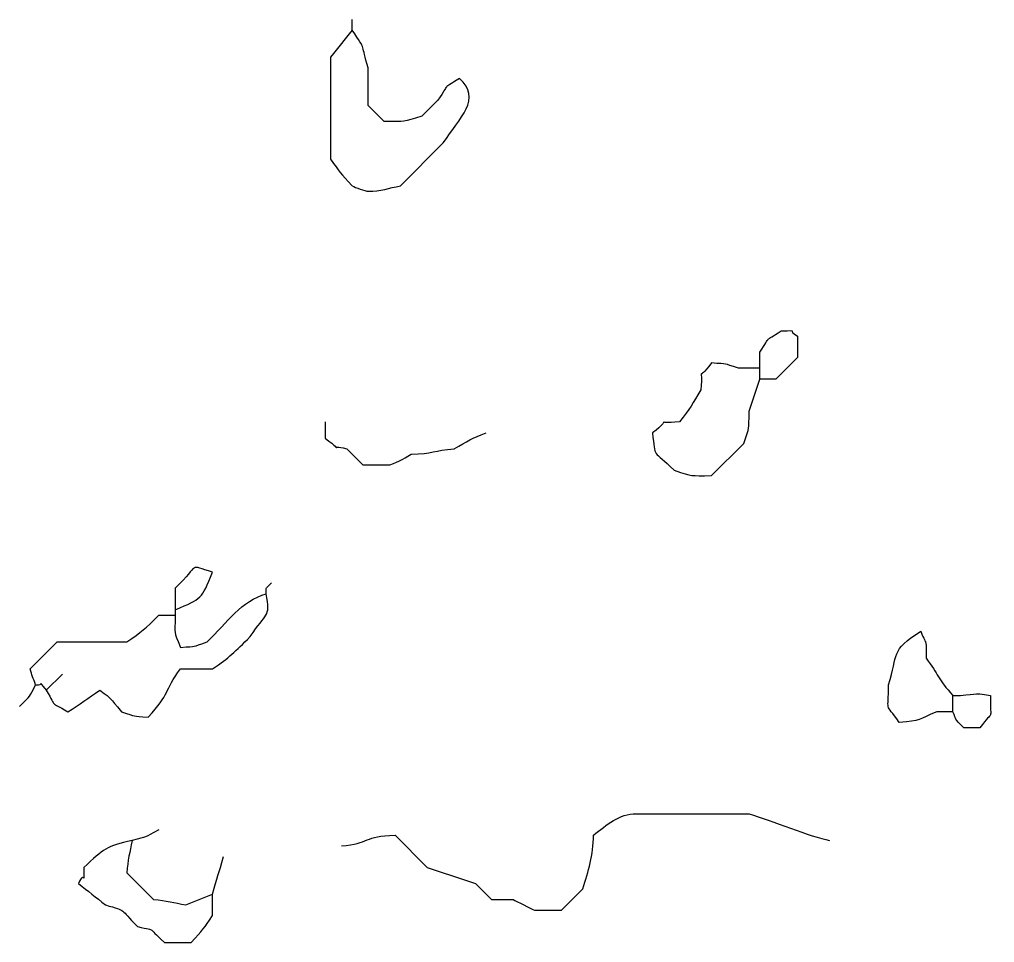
# Model space of a CAD drawing. Extents: x -149 to 150, y -212 to 234.
# Drawn here: x -43.27 to -27.88, y 75.28 to 89.84 of the extents above; entities that cross this region are included whole.
import ezdxf

# ---------------------------------------------------------------- set-up
doc = ezdxf.new("R2010")
doc.units = 0
doc.header["$MEASUREMENT"] = 0
doc.layers.add('EBENE_1', color=7, linetype='CONTINUOUS')

msp = doc.modelspace()

# ---------------------------------------------------------------- linework, layer by layer
at = {"layer": 'EBENE_1', "color": 250}
for points, knots in [([(-38.0206, 89.6752), (-38.149, 89.5161), (-38.2308, 89.4111), (-38.3592, 89.2518), (-38.3592, 89.2518), (-38.3592, 89.2518), (-38.3592, 87.6431), (-38.3592, 87.6431), (-38.3592, 87.6431), (-38.2213, 87.4369), (-38.2036, 87.4182), (-38.0206, 87.2199), (-38.0206, 87.2199), (-37.9656, 87.1947), (-37.8189, 87.1351), (-37.7667, 87.1352), (-37.7667, 87.1352), (-37.5636, 87.1352), (-37.4462, 87.1843), (-37.2586, 87.2199), (-37.2586, 87.2199), (-37.2586, 87.2199), (-36.5812, 87.8971), (-36.5812, 87.8971), (-36.5812, 87.8971), (-36.3261, 88.2874), (-35.9615, 88.5991), (-36.3272, 88.9132), (-36.3272, 88.9132), (-36.6222, 88.7202), (-36.4672, 88.8621), (-36.6659, 88.5745), (-36.6659, 88.5745), (-36.6659, 88.5745), (-36.9199, 88.3205), (-36.9199, 88.3205), (-36.9199, 88.3205), (-37.2337, 88.2188), (-37.1622, 88.2358), (-37.5126, 88.2358), (-37.5126, 88.2358), (-37.5126, 88.2358), (-37.7666, 88.4898), (-37.7666, 88.4898), (-37.7666, 88.4898), (-37.7666, 88.4898), (-37.7666, 89.0825), (-37.7666, 89.0825), (-37.7666, 89.0825), (-37.8919, 89.4689), (-37.7797, 89.3372), (-38.0206, 89.6752), (-38.0206, 89.6752), (-38.0206, 89.6752), (-38.0206, 89.8446), (-38.0206, 89.8446)], [0, 0, 0, 0, 0.0666667, 0.0666667, 0.0666667, 0.0666667, 0.1333333, 0.1333333, 0.1333333, 0.1333333, 0.2, 0.2, 0.2, 0.2, 0.2666667, 0.2666667, 0.2666667, 0.2666667, 0.3333333, 0.3333333, 0.3333333, 0.3333333, 0.4, 0.4, 0.4, 0.4, 0.4666667, 0.4666667, 0.4666667, 0.4666667, 0.5333333, 0.5333333, 0.5333333, 0.5333333, 0.6, 0.6, 0.6, 0.6, 0.6666667, 0.6666667, 0.6666667, 0.6666667, 0.7333333, 0.7333333, 0.7333333, 0.7333333, 0.8, 0.8, 0.8, 0.8, 0.8666667, 0.8666667, 0.8666667, 0.8666667, 1, 1, 1, 1]), ([(-30.9932, 84.8491), (-31.1855, 84.954), (-30.9409, 84.9339), (-31.2472, 84.9339), (-31.2472, 84.9339), (-31.5422, 84.7408), (-31.3873, 84.8828), (-31.5859, 84.5951), (-31.5859, 84.5951), (-31.5859, 84.5951), (-31.5859, 84.3411), (-31.5859, 84.3411), (-31.5859, 84.3411), (-31.5859, 84.3411), (-31.5859, 84.1718), (-31.5859, 84.1718), (-31.5859, 84.1718), (-31.5859, 84.1718), (-31.3319, 84.1719), (-31.3319, 84.1719), (-31.3319, 84.1719), (-31.3319, 84.1719), (-30.9933, 84.5105), (-30.9933, 84.5105), (-30.9933, 84.5105), (-30.9933, 84.5105), (-30.9932, 84.8491), (-30.9932, 84.8491)], [0, 0, 0, 0, 0.125, 0.125, 0.125, 0.125, 0.25, 0.25, 0.25, 0.25, 0.375, 0.375, 0.375, 0.375, 0.5, 0.5, 0.5, 0.5, 0.625, 0.625, 0.625, 0.625, 0.75, 0.75, 0.75, 0.75, 1, 1, 1, 1]), ([(-31.5859, 84.3411), (-31.5859, 84.3411), (-31.9246, 84.3412), (-31.9246, 84.3412), (-31.9246, 84.3412), (-32.1731, 84.4236), (-32.0804, 84.4052), (-32.348, 84.4258), (-32.348, 84.4258), (-32.5996, 84.0802), (-32.4738, 84.4433), (-32.5172, 84.0025), (-32.5172, 84.0025), (-32.6519, 83.7777), (-32.6833, 83.7131), (-32.8559, 83.4946), (-32.8559, 83.4946), (-33.2976, 83.4598), (-32.9394, 83.5674), (-33.2792, 83.3251), (-33.2792, 83.3251), (-33.2373, 82.8996), (-33.276, 83.0754), (-32.9406, 82.7325), (-32.9406, 82.7325), (-32.6269, 82.6308), (-32.6983, 82.6478), (-32.3479, 82.6478), (-32.3479, 82.6478), (-32.3479, 82.6478), (-31.8399, 83.1559), (-31.8399, 83.1559), (-31.8399, 83.1559), (-31.743, 83.4549), (-31.7625, 83.331), (-31.7553, 83.6638), (-31.7553, 83.6638), (-31.6966, 83.8334), (-31.6446, 84.0023), (-31.5859, 84.1718)], [0, 0, 0, 0, 0.0909091, 0.0909091, 0.0909091, 0.0909091, 0.1818182, 0.1818182, 0.1818182, 0.1818182, 0.2727273, 0.2727273, 0.2727273, 0.2727273, 0.3636364, 0.3636364, 0.3636364, 0.3636364, 0.4545455, 0.4545455, 0.4545455, 0.4545455, 0.5454545, 0.5454545, 0.5454545, 0.5454545, 0.6363636, 0.6363636, 0.6363636, 0.6363636, 0.7272727, 0.7272727, 0.7272727, 0.7272727, 0.8181818, 0.8181818, 0.8181818, 0.8181818, 1, 1, 1, 1]), ([(-38.4439, 83.4946), (-38.4439, 83.4946), (-38.4439, 83.2406), (-38.4439, 83.2406), (-38.4439, 83.2406), (-38.0956, 82.9652), (-38.4336, 83.1603), (-38.1053, 83.0712), (-38.1053, 83.0712), (-38.1053, 83.0712), (-37.8512, 82.8171), (-37.8512, 82.8171), (-37.8512, 82.8171), (-37.8512, 82.8171), (-37.4279, 82.8172), (-37.4279, 82.8172), (-37.4279, 82.8172), (-37.2444, 82.8832), (-37.2493, 82.892), (-37.0892, 82.9865), (-37.0892, 82.9865), (-36.7546, 82.9938), (-36.7241, 83.0472), (-36.4119, 83.0711), (-36.4119, 83.0711), (-36.1995, 83.1983), (-36.1312, 83.2341), (-35.904, 83.3252)], [0, 0, 0, 0, 0.125, 0.125, 0.125, 0.125, 0.25, 0.25, 0.25, 0.25, 0.375, 0.375, 0.375, 0.375, 0.5, 0.5, 0.5, 0.5, 0.625, 0.625, 0.625, 0.625, 0.75, 0.75, 0.75, 0.75, 1, 1, 1, 1]), ([(-40.8146, 80.5311), (-40.3829, 80.7137), (-40.4044, 80.6921), (-40.2219, 81.1238), (-40.2219, 81.1238), (-40.619, 81.2389), (-40.4056, 81.2698), (-40.8146, 80.8698), (-40.8146, 80.8698), (-40.8146, 80.8698), (-40.8146, 80.5311), (-40.8146, 80.5311), (-40.8146, 80.5311), (-40.8146, 80.5311), (-40.8147, 80.4465), (-40.8147, 80.4465), (-40.8147, 80.4465), (-40.8146, 80.0984), (-40.8423, 80.2282), (-40.7299, 79.9385), (-40.7299, 79.9385), (-40.4392, 79.9613), (-40.5773, 79.9354), (-40.3066, 80.0232), (-40.3066, 80.0232), (-39.9918, 80.3379), (-39.7677, 80.6723), (-39.3752, 80.7851), (-39.3752, 80.7851), (-39.3752, 80.9098), (-39.3951, 80.8499), (-39.2906, 80.9545)], [0, 0, 0, 0, 0.1111111, 0.1111111, 0.1111111, 0.1111111, 0.2222222, 0.2222222, 0.2222222, 0.2222222, 0.3333333, 0.3333333, 0.3333333, 0.3333333, 0.4444444, 0.4444444, 0.4444444, 0.4444444, 0.5555556, 0.5555556, 0.5555556, 0.5555556, 0.6666667, 0.6666667, 0.6666667, 0.6666667, 0.7777778, 0.7777778, 0.7777778, 0.7777778, 1, 1, 1, 1]), ([(-43.2699, 79.0072), (-43.0769, 79.2002), (-43.1269, 79.132), (-43.0159, 79.3458), (-43.0159, 79.3458), (-42.8473, 79.3325), (-43.0242, 79.4528), (-42.8466, 79.2612), (-42.8466, 79.2612), (-42.664, 78.9583), (-42.8107, 79.1051), (-42.5079, 78.9226), (-42.5079, 78.9226), (-42.3194, 79.0378), (-42.1885, 79.1458), (-41.9999, 79.2612), (-41.9999, 79.2612), (-41.795, 79.108), (-41.8577, 79.1595), (-41.6612, 78.9225), (-41.6612, 78.9225), (-41.4127, 78.8401), (-41.5056, 78.8585), (-41.238, 78.8379), (-41.238, 78.8379), (-40.891, 79.2135), (-40.9928, 79.2417), (-40.7299, 79.5998), (-40.7299, 79.5998), (-40.7299, 79.5998), (-40.2219, 79.5999), (-40.2219, 79.5999), (-40.2219, 79.5999), (-39.9558, 79.7797), (-39.8726, 79.8645), (-39.6292, 80.1079), (-39.6292, 80.1079), (-39.3776, 80.4928), (-39.3062, 80.3958), (-39.3752, 80.7851)], [0, 0, 0, 0, 0.0909091, 0.0909091, 0.0909091, 0.0909091, 0.1818182, 0.1818182, 0.1818182, 0.1818182, 0.2727273, 0.2727273, 0.2727273, 0.2727273, 0.3636364, 0.3636364, 0.3636364, 0.3636364, 0.4545455, 0.4545455, 0.4545455, 0.4545455, 0.5454545, 0.5454545, 0.5454545, 0.5454545, 0.6363636, 0.6363636, 0.6363636, 0.6363636, 0.7272727, 0.7272727, 0.7272727, 0.7272727, 0.8181818, 0.8181818, 0.8181818, 0.8181818, 1, 1, 1, 1]), ([(-43.0159, 79.3458), (-43.0514, 79.4459), (-43.0777, 79.5024), (-43.1006, 79.5998), (-43.1006, 79.5998), (-43.1006, 79.5998), (-42.6772, 80.0232), (-42.6772, 80.0232), (-42.6772, 80.0232), (-42.6772, 80.0232), (-41.5766, 80.0231), (-41.5766, 80.0231), (-41.5766, 80.0231), (-41.3387, 80.184), (-41.2913, 80.2286), (-41.0687, 80.4466), (-41.0687, 80.4466), (-41.0687, 80.4466), (-40.8147, 80.4465), (-40.8147, 80.4465)], [0, 0, 0, 0, 0.1666667, 0.1666667, 0.1666667, 0.1666667, 0.3333333, 0.3333333, 0.3333333, 0.3333333, 0.5, 0.5, 0.5, 0.5, 0.6666667, 0.6666667, 0.6666667, 0.6666667, 1, 1, 1, 1]), ([(-28.5379, 78.9226), (-28.5379, 78.9226), (-28.7919, 78.9225), (-28.7919, 78.9225), (-28.7919, 78.9225), (-29.0907, 78.8027), (-29.0445, 78.7794), (-29.3846, 78.7531), (-29.3846, 78.7531), (-29.6242, 79.0896), (-29.5539, 78.8895), (-29.5539, 79.3458), (-29.5539, 79.3458), (-29.3955, 79.8346), (-29.5367, 79.8855), (-29.0459, 80.1925), (-29.0459, 80.1925), (-28.9386, 79.9221), (-28.9687, 80.1117), (-28.9612, 79.7691), (-28.9612, 79.7691), (-28.7698, 79.5082), (-28.7735, 79.4378), (-28.5379, 79.1766)], [0, 0, 0, 0, 0.1428571, 0.1428571, 0.1428571, 0.1428571, 0.2857143, 0.2857143, 0.2857143, 0.2857143, 0.4285714, 0.4285714, 0.4285714, 0.4285714, 0.5714286, 0.5714286, 0.5714286, 0.5714286, 0.7142857, 0.7142857, 0.7142857, 0.7142857, 1, 1, 1, 1]), ([(-27.9452, 79.1765), (-28.2448, 79.2363), (-28.1708, 79.1845), (-28.5379, 79.1766), (-28.5379, 79.1766), (-28.5379, 79.1766), (-28.5379, 78.9226), (-28.5379, 78.9226), (-28.5379, 78.9226), (-28.4711, 78.7758), (-28.5374, 78.8374), (-28.3686, 78.6686), (-28.3686, 78.6686), (-28.3686, 78.6686), (-28.1146, 78.6685), (-28.1146, 78.6685), (-28.1146, 78.6685), (-27.8826, 78.9942), (-27.9551, 78.7218), (-27.9452, 79.1765)], [0, 0, 0, 0, 0.1666667, 0.1666667, 0.1666667, 0.1666667, 0.3333333, 0.3333333, 0.3333333, 0.3333333, 0.5, 0.5, 0.5, 0.5, 0.6666667, 0.6666667, 0.6666667, 0.6666667, 1, 1, 1, 1]), ([(-38.1899, 76.8058), (-37.7443, 76.8401), (-37.8327, 76.9645), (-37.3432, 76.9751), (-37.3432, 76.9751), (-37.3432, 76.9751), (-36.8352, 76.4672), (-36.8352, 76.4672), (-36.8352, 76.4672), (-36.582, 76.3795), (-36.3265, 76.3008), (-36.0732, 76.2132), (-36.0732, 76.2132), (-36.0732, 76.2132), (-35.8192, 75.9591), (-35.8192, 75.9591), (-35.8192, 75.9591), (-35.8192, 75.9591), (-35.4806, 75.9591), (-35.4806, 75.9591), (-35.4806, 75.9591), (-35.4265, 75.9284), (-35.2007, 75.8206), (-35.1419, 75.7899), (-35.1419, 75.7899), (-35.1419, 75.7899), (-34.7186, 75.7898), (-34.7186, 75.7898), (-34.7186, 75.7898), (-34.7186, 75.7898), (-34.3799, 76.1286), (-34.3799, 76.1286), (-34.3799, 76.1286), (-34.2893, 76.4078), (-34.2175, 76.6572), (-34.2106, 76.9751), (-34.2106, 76.9751), (-34.0031, 77.1388), (-33.8066, 77.3139), (-33.5332, 77.3138), (-33.5332, 77.3138), (-33.5332, 77.3138), (-32.0093, 77.3139), (-32.0093, 77.3139), (-32.0093, 77.3139), (-32.0093, 77.3139), (-31.7553, 77.3138), (-31.7553, 77.3138), (-31.7553, 77.3138), (-31.411, 77.2023), (-30.7771, 76.9521), (-30.4852, 76.8906)], [0, 0, 0, 0, 0.0714286, 0.0714286, 0.0714286, 0.0714286, 0.1428571, 0.1428571, 0.1428571, 0.1428571, 0.2142857, 0.2142857, 0.2142857, 0.2142857, 0.2857143, 0.2857143, 0.2857143, 0.2857143, 0.3571429, 0.3571429, 0.3571429, 0.3571429, 0.4285714, 0.4285714, 0.4285714, 0.4285714, 0.5, 0.5, 0.5, 0.5, 0.5714286, 0.5714286, 0.5714286, 0.5714286, 0.6428571, 0.6428571, 0.6428571, 0.6428571, 0.7142857, 0.7142857, 0.7142857, 0.7142857, 0.7857143, 0.7857143, 0.7857143, 0.7857143, 0.8571429, 0.8571429, 0.8571429, 0.8571429, 1, 1, 1, 1]), ([(-41.0686, 77.0599), (-41.321, 76.9274), (-41.2372, 76.9597), (-41.4919, 76.8906), (-41.4919, 76.8906), (-41.8969, 76.8051), (-41.9384, 76.7584), (-42.2539, 76.4672), (-42.2539, 76.4672), (-42.2539, 76.1298), (-42.2398, 76.4428), (-42.3386, 76.2132), (-42.3386, 76.2132), (-42.1817, 76.0866), (-42.0717, 76.0015), (-41.9152, 75.8745), (-41.9152, 75.8745), (-41.5533, 75.7705), (-41.7083, 75.8303), (-41.4072, 75.5359), (-41.4072, 75.5359), (-41.0663, 75.4432), (-41.293, 75.5604), (-40.9839, 75.2818), (-40.9839, 75.2818), (-40.9839, 75.2818), (-40.5606, 75.2819), (-40.5606, 75.2819), (-40.5606, 75.2819), (-40.3773, 75.4808), (-40.3608, 75.4999), (-40.2219, 75.7051), (-40.2219, 75.7051), (-40.2219, 75.7051), (-40.2219, 76.0438), (-40.2219, 76.0438), (-40.2219, 76.0438), (-40.1633, 76.322), (-40.1112, 76.3584), (-40.0526, 76.6366)], [0, 0, 0, 0, 0.0909091, 0.0909091, 0.0909091, 0.0909091, 0.1818182, 0.1818182, 0.1818182, 0.1818182, 0.2727273, 0.2727273, 0.2727273, 0.2727273, 0.3636364, 0.3636364, 0.3636364, 0.3636364, 0.4545455, 0.4545455, 0.4545455, 0.4545455, 0.5454545, 0.5454545, 0.5454545, 0.5454545, 0.6363636, 0.6363636, 0.6363636, 0.6363636, 0.7272727, 0.7272727, 0.7272727, 0.7272727, 0.8181818, 0.8181818, 0.8181818, 0.8181818, 1, 1, 1, 1]), ([(-41.4919, 76.8906), (-41.5275, 76.7022), (-41.5611, 76.5836), (-41.5767, 76.3826), (-41.5767, 76.3826), (-41.5767, 76.3826), (-41.1532, 75.9591), (-41.1532, 75.9591), (-41.1532, 75.9591), (-40.9522, 75.9437), (-40.8336, 75.9101), (-40.6452, 75.8746), (-40.6452, 75.8746), (-40.5064, 75.9315), (-40.3614, 75.988), (-40.2219, 76.0438)], [0, 0, 0, 0, 0.2, 0.2, 0.2, 0.2, 0.4, 0.4, 0.4, 0.4, 0.6, 0.6, 0.6, 0.6, 1, 1, 1, 1])]:
    msp.add_open_spline(points, degree=3, knots=knots, dxfattribs=at)
msp.add_open_spline([(-42.8466, 79.2612), (-42.8466, 79.2612), (-42.5927, 79.5152), (-42.5927, 79.5152)], degree=3, dxfattribs=at)

doc.saveas('drawing.dxf')
